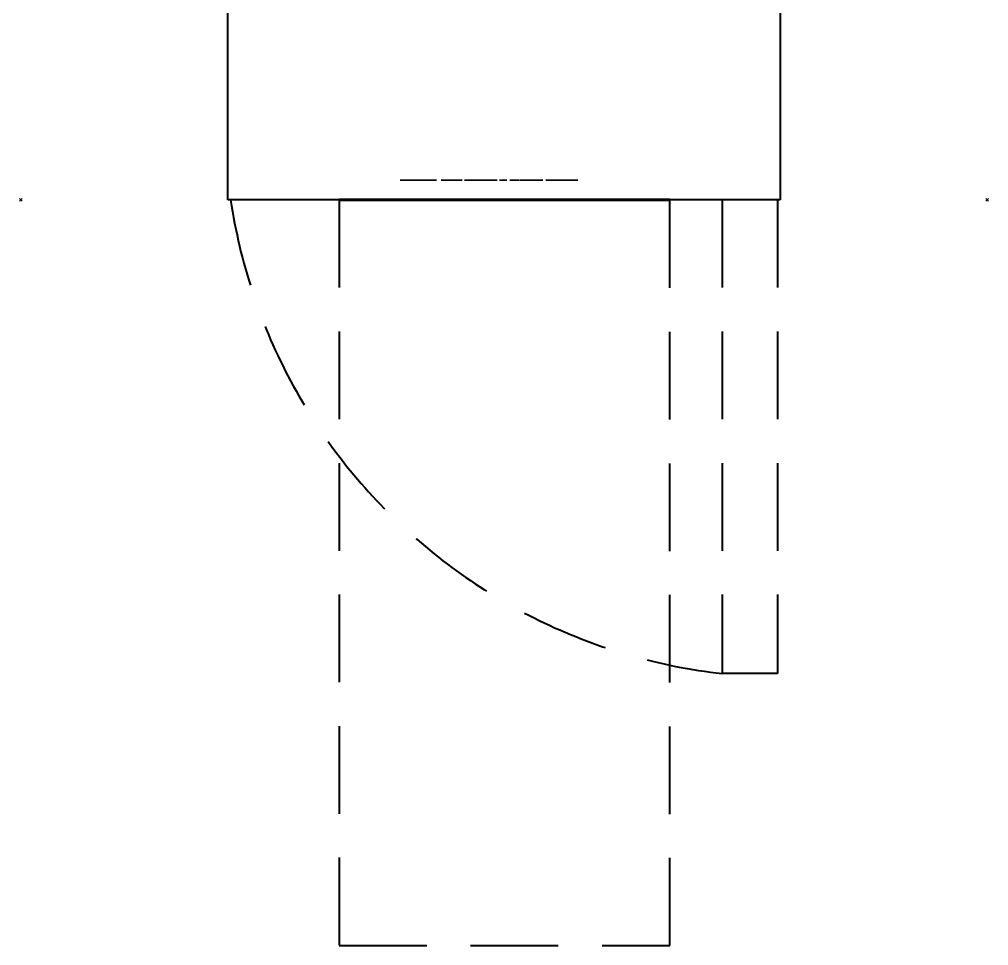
# Model space of a CAD drawing. Header units: millimetres. Extents: x -151 to 551, y -1270 to 151.
# Drawn here: x -151 to 551, y -1270 to -599 of the extents above; entities that cross this region are included whole.
import ezdxf

# ---------------------------------------------------------------- set-up
doc = ezdxf.new("R2010")
doc.units = ezdxf.units.MM
doc.header["$PDMODE"] = 3
doc.linetypes.add('NASCOSTA', pattern=[9.525, 6.35, -3.175])
doc.linetypes.add('Nascosto', pattern=[7.14375, 4.7625, -2.38125])
doc.layers.add('IQ_200_2D', color=1, linetype='Continuous', lineweight=40)
doc.layers.add('IQ_204_2D', color=7, linetype='Nascosto', lineweight=40)
doc.layers.add('IQ_BLACK_3D', color=250, linetype='Continuous')
doc.layers.add('IQ_INS_3D', color=3, linetype='Continuous')

msp = doc.modelspace()

# ---------------------------------------------------------------- linework, layer by layer
at = {"layer": 'IQ_200_2D'}
for p, q in [((0, -730), (0, 0)), ((400, 0), (400, -730)), ((400, -730), (0, -730))]:
    msp.add_line(p, q, dxfattribs=at)
at = {"layer": 'IQ_204_2D', "linetype": 'Continuous', "lineweight": 60}
for p, q in [((320, -730), (80.5, -730)), ((80.5, -730), (320, -730))]:
    msp.add_line(p, q, dxfattribs=at)
at = {"layer": 'IQ_204_2D', "linetype": 'NASCOSTA', "ltscale": 10}
for p, q in [((80.5, -730), (80.5, -1270)), ((320, -1270), (320, -730)), ((358, -730), (358, -1073)), ((398, -730), (398, -1073)), ((398, -1073), (358, -1073)), ((80.5, -1270), (320, -1270))]:
    msp.add_line(p, q, dxfattribs=at)
msp.add_arc((403.44, -669.59), 405.96, 188.55784, 263.57308, dxfattribs=at)
at = {"layer": 'IQ_INS_3D'}
for p in [(-150, -730), (550, -730)]:
    msp.add_point(p, dxfattribs=at)

# ---------------------------------------------------------------- meshes
at = {"layer": 'IQ_BLACK_3D'}
mesh = msp.add_polyface(dxfattribs=at)
corners = [(151.07, -715.77, 690.34), (124.86, -715.77, 690.34), (124.86, -715.77, 664.17), (151.07, -715.77, 664.17), (141.47, -715.77, 665.51), (141.47, -715.77, 689.06), (144.32, -715.77, 687.77), (146.75, -715.77, 685.8), (148.61, -715.77, 683.29), (149.78, -715.77, 680.38), (150.17, -715.77, 677.28), (149.78, -715.77, 674.18), (148.61, -715.77, 671.28), (146.75, -715.77, 668.76), (144.32, -715.77, 666.8), (140.27, -715.77, 687.35), (139.56, -715.77, 684.91), (138.32, -715.77, 682.68), (136.62, -715.77, 680.79), (134.53, -715.77, 679.33), (132.17, -715.77, 678.37), (129.65, -715.77, 677.96), (125.76, -715.77, 677.96), (126.29, -715.77, 680.87), (127.52, -715.77, 683.55), (129.36, -715.77, 685.86), (131.71, -715.77, 687.66), (134.42, -715.77, 688.83), (137.33, -715.77, 689.3), (140.27, -715.77, 689.06), (129.65, -715.77, 676.6), (132.17, -715.77, 676.19), (134.53, -715.77, 675.24), (136.62, -715.77, 673.77), (138.32, -715.77, 671.88), (139.56, -715.77, 669.66), (140.27, -715.77, 667.21), (140.27, -715.77, 665.2), (137.31, -715.77, 665.04), (134.39, -715.77, 665.59), (131.69, -715.77, 666.81), (129.36, -715.77, 668.65), (127.53, -715.77, 670.98), (126.3, -715.77, 673.68), (125.76, -715.77, 676.6)]
mesh.append_faces([[corners[k] for k in face] for face in [(14, 3, 13), (41, 2, 40), (39, 2, 38), (9, 0, 8), (7, 0, 6), (6, 0, 5), (15, 5, 29), (21, 30, 20), (24, 1, 23)]], dxfattribs={"vtx0": -1, "vtx1": -1})
mesh.append_faces([[corners[k] for k in face] for face in [(4, 37, 3)]], dxfattribs={"vtx0": -1, "vtx1": -1, "vtx2": -1})
mesh.append_faces([[corners[k] for k in face] for face in [(3, 14, 4), (3, 37, 38, 2), (4, 36, 37), (17, 33, 34, 16), (3, 10, 11), (2, 41, 42), (2, 42, 43), (19, 32, 33, 18), (19, 31, 32), (20, 30, 31, 19), (0, 7, 8), (16, 4, 5, 15), (10, 3, 0), (1, 25, 26), (28, 0, 1)]], dxfattribs={"vtx0": -1, "vtx2": -1})
mesh.append_faces([[corners[k] for k in face] for face in [(12, 13, 3), (11, 12, 3), (39, 40, 2), (43, 44, 2), (9, 10, 0), (17, 18, 33), (22, 23, 1), (27, 28, 1), (26, 27, 1), (24, 25, 1), (34, 35, 16)]], dxfattribs={"vtx1": -1, "vtx2": -1})
mesh.append_faces([[corners[k] for k in face] for face in [(35, 36, 4, 16), (1, 2, 44, 22), (28, 29, 5, 0)]], dxfattribs={"vtx1": -1, "vtx2": -1, "vtx3": -1})
mesh.append_faces([[corners[k] for k in face] for face in [(44, 30, 21, 22)]], dxfattribs={"vtx1": -1, "vtx3": -1})
mesh = msp.add_polyface(dxfattribs=at)
corners = [(164.98, -715.77, 674.67), (164.98, -715.77, 677.21), (160.01, -715.77, 677.21), (159.8, -715.77, 677.22), (159.99, -715.77, 674.67), (158.93, -715.77, 674.75), (159.58, -715.77, 677.24), (159.36, -715.77, 677.29), (159.13, -715.77, 677.36), (157.86, -715.77, 675), (156.99, -715.77, 675.42), (158.68, -715.77, 677.58), (158.47, -715.77, 677.74), (156.28, -715.77, 676), (158.28, -715.77, 677.94), (155.75, -715.77, 676.72), (158.11, -715.77, 678.17), (155.37, -715.77, 677.58), (157.98, -715.77, 678.45), (157.87, -715.77, 678.77), (158.9, -715.77, 677.46), (157.78, -715.77, 681.55), (164.37, -715.77, 681.55), (164.37, -715.77, 684.1), (157.78, -715.77, 684.1), (157.78, -715.77, 687.8), (164.79, -715.77, 687.8), (164.79, -715.77, 690.34), (155.08, -715.77, 690.34), (157.8, -715.77, 679.14), (155.15, -715.77, 678.57), (157.78, -715.77, 679.55), (155.08, -715.77, 679.67), (157.1, -715.77, 665.37), (157.49, -715.77, 664.36), (157.87, -715.77, 664.64), (157.22, -715.77, 665.53), (156.94, -715.77, 665.25), (157.06, -715.77, 664.18), (158.15, -715.77, 665.01), (157.29, -715.77, 665.71), (158.33, -715.77, 665.45), (157.32, -715.77, 665.91), (155.62, -715.77, 664.12), (156.6, -715.77, 664.12), (156.55, -715.77, 665.14), (155.62, -715.77, 665.14), (154.51, -715.77, 662.28), (155.62, -715.77, 662.28), (156.75, -715.77, 665.17), (154.51, -715.77, 667.7), (155.62, -715.77, 666.68), (158.33, -715.77, 666.37), (157.29, -715.77, 666.11), (158.39, -715.77, 665.91), (157.22, -715.77, 666.29), (158.15, -715.77, 666.81), (157.87, -715.77, 667.18), (157.1, -715.77, 666.45), (157.49, -715.77, 667.46), (156.94, -715.77, 666.57), (157.06, -715.77, 667.64), (156.75, -715.77, 666.65), (156.6, -715.77, 667.7), (156.55, -715.77, 666.68), (164.09, -715.77, 665.17), (164.09, -715.77, 664.15), (164.89, -715.77, 664.15), (165, -715.77, 665.17), (162.98, -715.77, 662.28), (164.09, -715.77, 662.28), (165.19, -715.77, 665.19), (165.97, -715.77, 664.42), (165.37, -715.77, 665.26), (165.53, -715.77, 665.37), (162.98, -715.77, 667.7), (164.09, -715.77, 666.68), (165.08, -715.77, 666.68), (165.56, -715.77, 667.64), (165.1, -715.77, 667.7), (165.27, -715.77, 666.63), (165.98, -715.77, 667.47)]
mesh.append_faces([[corners[k] for k in face] for face in [(11, 9, 20), (18, 15, 16), (21, 32, 31), (54, 42, 41), (60, 61, 62), (71, 72, 73)]], dxfattribs={"vtx0": -1, "vtx1": -1})
mesh.append_faces([[corners[k] for k in face] for face in [(32, 21, 24, 28)]], dxfattribs={"vtx0": -1, "vtx1": -1, "vtx2": -1})
mesh.append_faces([[corners[k] for k in face] for face in [(5, 6, 7), (5, 7, 8, 9), (28, 24, 25), (33, 34, 35, 36), (37, 38, 34, 33), (36, 35, 39, 40), (41, 42, 40, 39), (38, 37, 49), (52, 53, 42, 54), (53, 52, 56), (63, 64, 62, 61), (65, 66, 67, 68), (77, 78, 79, 76), (76, 79, 75), (78, 77, 80, 81)]], dxfattribs={"vtx0": -1, "vtx2": -1})
mesh.append_faces([[corners[k] for k in face] for face in [(8, 20, 9), (74, 73, 72)]], dxfattribs={"vtx1": -1, "vtx2": -1})
mesh.append_faces([[corners[k] for k in face] for face in [(71, 68, 67, 72)]], dxfattribs={"vtx1": -1, "vtx2": -1, "vtx3": -1})
mesh.append_faces([[corners[k] for k in face] for face in [(2, 3, 4, 0), (5, 4, 3, 6), (10, 9, 11, 12), (13, 10, 12, 14), (15, 13, 14, 16), (17, 15, 18, 19), (19, 29, 30, 17), (29, 31, 32, 30), (43, 44, 45, 46), (44, 38, 49, 45), (50, 47, 46, 51), (55, 53, 56, 57), (58, 55, 57, 59), (60, 58, 59, 61), (51, 64, 63, 50), (75, 69, 65, 76)]], dxfattribs={"vtx1": -1, "vtx3": -1})
mesh.append_faces([[corners[k] for k in face] for face in [(0, 1, 2)]], dxfattribs={"vtx2": -1})
mesh.append_faces([[corners[k] for k in face] for face in [(47, 48, 43, 46), (69, 70, 66, 65)]], dxfattribs={"vtx2": -1, "vtx3": -1})
mesh.append_faces([[corners[k] for k in face] for face in [(21, 22, 23, 24), (25, 26, 27, 28)]], dxfattribs={"vtx3": -1})
mesh = msp.add_polyface(dxfattribs=at)
corners = [(166.9, -715.77, 674.67), (169.59, -715.77, 674.67), (166.9, -715.77, 682.94), (169.59, -715.77, 690.35), (166.9, -715.77, 690.35), (175.94, -715.77, 674.53), (176.67, -715.77, 676.76), (175.95, -715.77, 676.97), (174.64, -715.77, 674.93), (175.32, -715.77, 677.3), (173.53, -715.77, 675.58), (172.62, -715.77, 676.45), (174.81, -715.77, 677.74), (174.43, -715.77, 678.29), (174.17, -715.77, 678.94), (171.94, -715.77, 677.54), (171.52, -715.77, 678.81), (174.06, -715.77, 679.68), (171.37, -715.77, 680.26), (174.13, -715.77, 681.57), (174.51, -715.77, 682.67), (174.9, -715.77, 683.13), (172.64, -715.77, 684.26), (171.95, -715.77, 683.15), (171.52, -715.77, 681.84), (174.25, -715.77, 682.15), (175.4, -715.77, 683.51), (173.55, -715.77, 685.15), (174.66, -715.77, 685.81), (175.98, -715.77, 683.81), (175.93, -715.77, 686.22), (165.97, -715.77, 664.42), (164.89, -715.77, 664.15), (166.01, -715.77, 662.28), (167.27, -715.77, 662.28), (165.53, -715.77, 665.37), (166.29, -715.77, 664.63), (165.65, -715.77, 665.52), (165.73, -715.77, 665.7), (166.74, -715.77, 665.22), (166.86, -715.77, 665.58), (166.55, -715.77, 664.9), (165.75, -715.77, 666.08), (165.76, -715.77, 665.89), (166.89, -715.77, 665.95), (166.82, -715.77, 666.41), (166.64, -715.77, 666.83), (165.68, -715.77, 666.26), (166.35, -715.77, 667.19), (165.58, -715.77, 666.42), (165.44, -715.77, 666.55), (165.98, -715.77, 667.47), (165.27, -715.77, 666.63), (174.66, -715.77, 663.27), (174.92, -715.77, 662.27), (175.6, -715.77, 662.55), (175.09, -715.77, 663.45), (174.19, -715.77, 663.21), (174.19, -715.77, 662.18), (173.73, -715.77, 663.27), (176.18, -715.77, 663), (175.46, -715.77, 663.73), (175.74, -715.77, 664.1), (176.63, -715.77, 663.58), (173.3, -715.77, 663.45), (173.46, -715.77, 662.27), (172.79, -715.77, 662.55), (172.93, -715.77, 663.73), (172.2, -715.77, 663), (172.65, -715.77, 664.1), (171.76, -715.77, 663.58), (172.47, -715.77, 664.53), (171.47, -715.77, 664.26), (171.38, -715.77, 664.99), (172.41, -715.77, 664.99), (171.47, -715.77, 665.72), (172.47, -715.77, 665.45), (175.46, -715.77, 666.26), (175.74, -715.77, 665.89), (176.18, -715.77, 666.98), (175.6, -715.77, 667.43), (175.09, -715.77, 666.54), (174.92, -715.77, 667.71), (174.66, -715.77, 666.72), (174.19, -715.77, 667.81), (174.19, -715.77, 666.78), (172.65, -715.77, 665.89), (172.93, -715.77, 666.26), (172.2, -715.77, 666.98), (171.76, -715.77, 666.4), (173.3, -715.77, 666.54), (172.79, -715.77, 667.43), (173.46, -715.77, 667.71), (173.73, -715.77, 666.72)]
mesh.append_faces([[corners[k] for k in face] for face in [(31, 32, 33, 34)]], dxfattribs={"vtx0": -1})
mesh.append_faces([[corners[k] for k in face] for face in [(12, 10, 9), (25, 23, 19), (65, 64, 66), (77, 80, 81)]], dxfattribs={"vtx0": -1, "vtx1": -1})
mesh.append_faces([[corners[k] for k in face] for face in [(5, 6, 7, 8), (9, 10, 8, 7), (23, 25, 20), (29, 30, 28), (35, 31, 36, 37), (50, 48, 51, 52), (48, 50, 49), (53, 54, 55, 56), (57, 58, 54, 53), (58, 57, 59), (67, 68, 66, 64), (69, 70, 68, 67), (71, 72, 70, 69), (82, 83, 81, 80), (83, 82, 84, 85), (92, 93, 85, 84)]], dxfattribs={"vtx0": -1, "vtx2": -1})
mesh.append_faces([[corners[k] for k in face] for face in [(37, 36, 41, 39)]], dxfattribs={"vtx0": -1, "vtx3": -1})
mesh.append_faces([[corners[k] for k in face] for face in [(0, 1, 2)]], dxfattribs={"vtx1": -1})
mesh.append_faces([[corners[k] for k in face] for face in [(24, 18, 19, 23)]], dxfattribs={"vtx1": -1, "vtx2": -1})
mesh.append_faces([[corners[k] for k in face] for face in [(18, 16, 17, 19)]], dxfattribs={"vtx1": -1, "vtx2": -1, "vtx3": -1})
mesh.append_faces([[corners[k] for k in face] for face in [(11, 10, 12, 13), (13, 14, 15, 11), (16, 15, 14, 17), (20, 21, 22, 23), (21, 26, 27, 22), (28, 27, 26, 29), (38, 37, 39, 40), (42, 43, 44, 45), (43, 38, 40, 44), (45, 46, 47, 42), (46, 48, 49, 47), (55, 60, 61, 56), (62, 61, 60, 63), (59, 64, 65, 58), (73, 72, 71, 74), (75, 73, 74, 76), (77, 78, 79, 80), (86, 87, 88, 89), (89, 75, 76, 86), (87, 90, 91, 88), (92, 91, 90, 93)]], dxfattribs={"vtx1": -1, "vtx3": -1})
mesh.append_faces([[corners[k] for k in face] for face in [(3, 4, 2, 1)]], dxfattribs={"vtx2": -1})
mesh = msp.add_polyface(dxfattribs=at)
corners = [(179.41, -715.77, 674.66), (180.37, -715.77, 675.03), (178.92, -715.77, 676.91), (178.26, -715.77, 676.75), (181.29, -715.77, 675.61), (179.51, -715.77, 677.17), (178.42, -715.77, 674.45), (177.49, -715.77, 676.69), (177.4, -715.77, 674.39), (180.05, -715.77, 677.54), (182.19, -715.77, 676.42), (180.56, -715.77, 678), (180.2, -715.77, 681.57), (174.06, -715.77, 679.68), (182.91, -715.77, 679.68), (182.96, -715.77, 680.62), (182.86, -715.77, 681.79), (180.14, -715.77, 682.07), (176.67, -715.77, 676.76), (175.94, -715.77, 674.53), (174.13, -715.77, 681.57), (182.56, -715.77, 682.87), (179.98, -715.77, 682.53), (182.07, -715.77, 683.84), (179.71, -715.77, 682.96), (178.94, -715.77, 683.63), (179.36, -715.77, 683.32), (180.6, -715.77, 685.39), (179.64, -715.77, 685.91), (181.42, -715.77, 684.69), (178.55, -715.77, 686.25), (177.91, -715.77, 684.01), (178.45, -715.77, 683.86), (177.33, -715.77, 686.36), (177.33, -715.77, 684.06), (175.93, -715.77, 686.22), (175.98, -715.77, 683.81), (176.63, -715.77, 683.99), (190.54, -715.77, 674.34), (189.72, -715.77, 676.9), (189.12, -715.77, 674.5), (188.98, -715.77, 677.15), (187.81, -715.77, 674.93), (188.33, -715.77, 677.56), (186.67, -715.77, 675.62), (187.79, -715.77, 678.11), (185.71, -715.77, 676.54), (187.39, -715.77, 678.77), (187.13, -715.77, 679.53), (184.98, -715.77, 677.66), (184.52, -715.77, 678.95), (184.35, -715.77, 680.38), (187.04, -715.77, 680.38), (189.72, -715.77, 683.86), (190.54, -715.77, 683.95), (190.54, -715.77, 686.41), (189.12, -715.77, 686.26), (187.39, -715.77, 681.98), (185.71, -715.77, 684.21), (184.98, -715.77, 683.09), (187.13, -715.77, 681.22), (184.52, -715.77, 681.81), (187.79, -715.77, 682.64), (186.67, -715.77, 685.13), (187.81, -715.77, 685.82), (188.33, -715.77, 683.19), (188.98, -715.77, 683.6), (175.92, -715.77, 664.53), (176.63, -715.77, 663.58), (176.91, -715.77, 664.26), (175.98, -715.77, 664.99), (175.74, -715.77, 664.1), (177.01, -715.77, 664.99), (175.92, -715.77, 665.45), (176.91, -715.77, 665.72), (176.63, -715.77, 666.4), (175.74, -715.77, 665.89), (176.18, -715.77, 666.98), (182.78, -715.77, 665.53), (182.78, -715.77, 664.51), (184.82, -715.77, 664.51), (184.82, -715.77, 665.53), (181.67, -715.77, 662.28), (182.78, -715.77, 662.28), (181.67, -715.77, 667.7), (182.78, -715.77, 666.68), (185.02, -715.77, 666.68), (185.02, -715.77, 667.7), (190.73, -715.77, 663.77), (189.62, -715.77, 664.04), (189.66, -715.77, 663.65), (189.78, -715.77, 663.28)]
mesh.append_faces([[corners[k] for k in face] for face in [(9, 4, 10, 11), (78, 79, 80, 81)]], dxfattribs={"vtx0": -1})
mesh.append_faces([[corners[k] for k in face] for face in [(6, 7, 8), (5, 4, 9), (25, 28, 32), (29, 24, 23), (34, 33, 37), (38, 39, 40), (47, 46, 45), (77, 76, 75)]], dxfattribs={"vtx0": -1, "vtx1": -1})
mesh.append_faces([[corners[k] for k in face] for face in [(84, 79, 78, 85)]], dxfattribs={"vtx0": -1, "vtx1": -1, "vtx3": -1})
mesh.append_faces([[corners[k] for k in face] for face in [(12, 15, 16, 17), (18, 19, 8, 7), (13, 12, 20), (17, 16, 21, 22), (23, 24, 22, 21), (30, 31, 32, 28), (31, 30, 33, 34), (35, 36, 37, 33), (41, 42, 40, 39), (42, 41, 43, 44), (45, 46, 44, 43), (51, 48, 52), (57, 58, 59, 60), (58, 57, 62, 63), (51, 52, 60), (64, 65, 66, 56), (56, 66, 53), (65, 64, 63, 62), (67, 68, 69, 70), (68, 67, 71), (72, 73, 70, 69), (73, 72, 74), (75, 76, 73, 74)]], dxfattribs={"vtx0": -1, "vtx2": -1})
mesh.append_faces([[corners[k] for k in face] for face in [(12, 13, 14, 15), (88, 89, 90, 91)]], dxfattribs={"vtx0": -1, "vtx3": -1})
mesh.append_faces([[corners[k] for k in face] for face in [(50, 49, 48, 51), (61, 51, 60, 59)]], dxfattribs={"vtx1": -1, "vtx2": -1})
mesh.append_faces([[corners[k] for k in face] for face in [(0, 1, 2, 3), (1, 4, 5, 2), (6, 0, 3, 7), (25, 26, 27, 28), (26, 24, 29, 27), (47, 48, 49, 46), (53, 54, 55, 56)]], dxfattribs={"vtx1": -1, "vtx3": -1})
mesh.append_faces([[corners[k] for k in face] for face in [(82, 83, 79, 84)]], dxfattribs={"vtx2": -1})
mesh.append_faces([[corners[k] for k in face] for face in [(85, 86, 87, 84)]], dxfattribs={"vtx3": -1})
mesh = msp.add_polyface(dxfattribs=at)
corners = [(192.97, -715.77, 674.8), (194.08, -715.77, 675.41), (192.16, -715.77, 677.13), (191.4, -715.77, 676.89), (191.79, -715.77, 674.45), (190.54, -715.77, 676.81), (190.54, -715.77, 674.34), (189.72, -715.77, 676.9), (195.11, -715.77, 676.31), (192.83, -715.77, 677.52), (193.44, -715.77, 678.05), (192.83, -715.77, 683.23), (193.44, -715.77, 682.7), (195.11, -715.77, 684.44), (194.08, -715.77, 685.34), (191.4, -715.77, 683.86), (192.16, -715.77, 683.62), (192.97, -715.77, 685.95), (191.79, -715.77, 686.3), (190.54, -715.77, 686.41), (190.54, -715.77, 683.95), (197.6, -715.77, 676.56), (198.16, -715.77, 675.87), (200.11, -715.77, 677.87), (199.92, -715.77, 678.11), (199.76, -715.77, 678.4), (197.18, -715.77, 677.39), (199.63, -715.77, 678.73), (196.92, -715.77, 678.34), (199.53, -715.77, 679.11), (199.48, -715.77, 679.55), (196.79, -715.77, 679.4), (199.48, -715.77, 683.55), (199.49, -715.77, 686.01), (199.49, -715.77, 690.35), (196.79, -715.77, 690.35), (191.4, -715.77, 663.31), (191.35, -715.77, 662.28), (193.1, -715.77, 662.28), (193.1, -715.77, 663.31), (191.23, -715.77, 663.33), (190.96, -715.77, 662.33), (191.06, -715.77, 663.39), (190.26, -715.77, 662.67), (190.59, -715.77, 662.46), (190.81, -715.77, 663.62), (189.78, -715.77, 663.28), (189.99, -715.77, 662.95), (190.92, -715.77, 663.49), (192.9, -715.77, 664.59), (192.9, -715.77, 665.61), (190.73, -715.77, 665.61), (190.73, -715.77, 664.59), (190.73, -715.77, 666.68), (193.05, -715.77, 666.68), (193.05, -715.77, 667.7), (189.62, -715.77, 667.7), (189.62, -715.77, 664.04), (190.73, -715.77, 663.77), (199.06, -715.77, 662.22), (199.47, -715.77, 663.21), (199.22, -715.77, 663.24), (198.62, -715.77, 662.33), (198.73, -715.77, 663.44), (197.87, -715.77, 662.79), (198.21, -715.77, 662.53), (198.52, -715.77, 663.6), (197.59, -715.77, 663.13), (198.98, -715.77, 663.34), (198.35, -715.77, 663.81), (198.23, -715.77, 664.04), (197.38, -715.77, 663.51), (198.58, -715.77, 664.93), (199.02, -715.77, 664.73), (199.2, -715.77, 665.81), (199.09, -715.77, 665.85), (199, -715.77, 665.92), (198.92, -715.77, 666.02), (198.21, -715.77, 665.22), (197.9, -715.77, 665.59), (198.87, -715.77, 666.12), (197.78, -715.77, 666.06), (198.84, -715.77, 666.24), (198.85, -715.77, 666.36), (197.77, -715.77, 666.56), (198.88, -715.77, 666.47), (198.94, -715.77, 666.58), (198.02, -715.77, 667.16), (197.89, -715.77, 666.98), (198.56, -715.77, 667.57), (199.03, -715.77, 666.66), (199.13, -715.77, 666.73), (198.99, -715.77, 667.73), (198.17, -715.77, 667.32), (197.81, -715.77, 666.78)]
mesh.append_faces([[corners[k] for k in face] for face in [(36, 37, 38, 39)]], dxfattribs={"vtx0": -1})
mesh.append_faces([[corners[k] for k in face] for face in [(29, 28, 27), (58, 46, 45), (63, 62, 68), (76, 72, 75)]], dxfattribs={"vtx0": -1, "vtx1": -1})
mesh.append_faces([[corners[k] for k in face] for face in [(25, 26, 21, 24), (27, 28, 26, 25), (37, 36, 40, 41), (41, 40, 42), (45, 46, 47, 48), (48, 47, 43, 42), (59, 60, 61, 62), (66, 67, 64, 63), (79, 77, 80, 81), (81, 82, 83, 84), (81, 80, 82), (89, 90, 91, 92), (93, 86, 90, 89), (86, 93, 87)]], dxfattribs={"vtx0": -1, "vtx2": -1})
mesh.append_faces([[corners[k] for k in face] for face in [(31, 30, 32, 33), (57, 58, 52, 51)]], dxfattribs={"vtx0": -1, "vtx2": -1, "vtx3": -1})
mesh.append_faces([[corners[k] for k in face] for face in [(42, 43, 44, 41), (63, 64, 65, 62)]], dxfattribs={"vtx0": -1, "vtx3": -1})
mesh.append_faces([[corners[k] for k in face] for face in [(10, 9, 8)]], dxfattribs={"vtx1": -1})
mesh.append_faces([[corners[k] for k in face] for face in [(61, 68, 62), (66, 69, 67), (79, 78, 77), (88, 94, 85)]], dxfattribs={"vtx1": -1, "vtx2": -1})
mesh.append_faces([[corners[k] for k in face] for face in [(0, 1, 2, 3), (4, 0, 3, 5), (6, 4, 5, 7), (1, 8, 9, 2), (15, 16, 17, 18), (16, 11, 14, 17), (18, 19, 20, 15), (21, 22, 23, 24), (29, 30, 31, 28), (56, 57, 51, 53), (72, 73, 74, 75), (76, 77, 78, 72), (85, 86, 87, 88), (94, 84, 83, 85)]], dxfattribs={"vtx1": -1, "vtx3": -1})
mesh.append_faces([[corners[k] for k in face] for face in [(49, 50, 51, 52)]], dxfattribs={"vtx2": -1})
mesh.append_faces([[corners[k] for k in face] for face in [(11, 12, 13, 14), (33, 34, 35, 31), (53, 54, 55, 56), (69, 70, 71, 67)]], dxfattribs={"vtx3": -1})
mesh = msp.add_polyface(dxfattribs=at)
corners = [(201.54, -715.77, 677.21), (200.84, -715.77, 674.72), (201.98, -715.77, 674.67), (201.77, -715.77, 677.2), (201.99, -715.77, 677.2), (201.29, -715.77, 677.25), (201.04, -715.77, 677.31), (199.78, -715.77, 674.94), (198.16, -715.77, 675.87), (198.89, -715.77, 675.33), (200.33, -715.77, 677.68), (200.11, -715.77, 677.87), (200.56, -715.77, 677.52), (200.8, -715.77, 677.4), (201.94, -715.77, 683.55), (201.94, -715.77, 686.01), (199.49, -715.77, 686.01), (199.48, -715.77, 683.55), (204.21, -715.77, 674.67), (206.89, -715.77, 674.67), (206.89, -715.77, 680.63), (204.21, -715.77, 686), (206.96, -715.77, 681.39), (207.17, -715.77, 682.05), (207.5, -715.77, 682.61), (206.89, -715.77, 684.32), (206.89, -715.77, 686), (200.61, -715.77, 662.47), (201.1, -715.77, 662.76), (200.19, -715.77, 663.45), (199.97, -715.77, 663.32), (201.29, -715.77, 663.09), (200.27, -715.77, 663.53), (201.41, -715.77, 663.45), (200.32, -715.77, 663.62), (200.08, -715.77, 662.28), (199.73, -715.77, 663.23), (200.36, -715.77, 663.73), (201.44, -715.77, 663.83), (201.39, -715.77, 664.21), (200.36, -715.77, 663.84), (201.26, -715.77, 664.57), (200.34, -715.77, 663.94), (200.3, -715.77, 664.04), (201.03, -715.77, 664.87), (200.23, -715.77, 664.13), (200.74, -715.77, 665.12), (200.15, -715.77, 664.2), (199.6, -715.77, 664.5), (200.42, -715.77, 665.31), (199.82, -715.77, 665.58), (199.47, -715.77, 663.21), (199.06, -715.77, 662.22), (199.51, -715.77, 662.19), (199.02, -715.77, 664.73), (199.2, -715.77, 665.81), (200.18, -715.77, 666.49), (200.39, -715.77, 666.28), (200.94, -715.77, 667.17), (200.63, -715.77, 667.44), (199.93, -715.77, 666.64), (200.26, -715.77, 667.64), (199.65, -715.77, 666.74), (199.86, -715.77, 667.76), (199.44, -715.77, 667.79), (199.36, -715.77, 666.77), (198.99, -715.77, 667.73), (199.24, -715.77, 666.76), (199.13, -715.77, 666.73), (201.19, -715.77, 666.83), (206.92, -715.77, 663.44), (206.06, -715.77, 662.79), (206.4, -715.77, 662.53), (206.81, -715.77, 662.33), (206.71, -715.77, 663.6), (205.78, -715.77, 663.13), (206.54, -715.77, 663.81), (206.42, -715.77, 664.04), (205.57, -715.77, 663.51), (206.09, -715.77, 665.59), (207.11, -715.77, 666.02), (207.05, -715.77, 666.12), (205.97, -715.77, 666.06), (206.39, -715.77, 665.22), (207.03, -715.77, 666.24), (207.04, -715.77, 666.36), (205.95, -715.77, 666.56), (207.07, -715.77, 666.47), (207.13, -715.77, 666.58), (206.2, -715.77, 667.16), (206.08, -715.77, 666.98), (206, -715.77, 666.78), (206.36, -715.77, 667.32)]
mesh.append_faces([[corners[k] for k in face] for face in [(3, 2, 4), (58, 57, 69)]], dxfattribs={"vtx0": -1})
mesh.append_faces([[corners[k] for k in face] for face in [(12, 7, 13), (42, 41, 43), (35, 36, 53), (49, 47, 46), (89, 88, 92)]], dxfattribs={"vtx0": -1, "vtx1": -1})
mesh.append_faces([[corners[k] for k in face] for face in [(0, 1, 2, 3), (1, 5, 6, 7), (7, 6, 13), (21, 20, 22), (21, 22, 23), (43, 41, 44, 45), (46, 47, 45, 44), (51, 52, 53, 36), (64, 65, 62, 63), (66, 67, 65, 64), (74, 75, 71, 70), (79, 80, 81, 82), (82, 84, 85, 86)]], dxfattribs={"vtx0": -1, "vtx2": -1})
mesh.append_faces([[corners[k] for k in face] for face in [(70, 71, 72, 73)]], dxfattribs={"vtx0": -1, "vtx3": -1})
mesh.append_faces([[corners[k] for k in face] for face in [(26, 21, 25)]], dxfattribs={"vtx1": -1})
mesh.append_faces([[corners[k] for k in face] for face in [(0, 5, 1), (68, 67, 66), (74, 76, 75), (79, 83, 80), (90, 91, 87)]], dxfattribs={"vtx1": -1, "vtx2": -1})
mesh.append_faces([[corners[k] for k in face] for face in [(23, 24, 25, 21)]], dxfattribs={"vtx1": -1, "vtx2": -1, "vtx3": -1})
mesh.append_faces([[corners[k] for k in face] for face in [(8, 9, 10, 11), (9, 7, 12, 10), (27, 28, 29, 30), (28, 31, 32, 29), (31, 33, 34, 32), (35, 27, 30, 36), (37, 34, 33, 38), (38, 39, 40, 37), (39, 41, 42, 40), (48, 47, 49, 50), (54, 48, 50, 55), (56, 57, 58, 59), (60, 56, 59, 61), (62, 60, 61, 63), (87, 88, 89, 90), (91, 86, 85, 87)]], dxfattribs={"vtx1": -1, "vtx3": -1})
mesh.append_faces([[corners[k] for k in face] for face in [(14, 15, 16, 17), (18, 19, 20, 21)]], dxfattribs={"vtx2": -1})
mesh.append_faces([[corners[k] for k in face] for face in [(76, 77, 78, 75)]], dxfattribs={"vtx3": -1})
mesh = msp.add_polyface(dxfattribs=at)
corners = [(207.5, -715.77, 682.61), (207.96, -715.77, 683.06), (206.89, -715.77, 684.32), (207.84, -715.77, 685.5), (208.52, -715.77, 683.39), (209.19, -715.77, 683.6), (208.53, -715.77, 685.89), (207.29, -715.77, 684.97), (209.34, -715.77, 686.14), (209.94, -715.77, 683.67), (210.26, -715.77, 686.23), (211.07, -715.77, 686.16), (211.07, -715.77, 683.55), (213.79, -715.77, 675.63), (214.94, -715.77, 674.93), (215.45, -715.77, 677.55), (214.91, -715.77, 678.1), (212.83, -715.77, 676.55), (214.51, -715.77, 678.76), (214.25, -715.77, 679.51), (212.11, -715.77, 677.66), (211.65, -715.77, 678.93), (214.16, -715.77, 680.34), (211.65, -715.77, 681.74), (211.48, -715.77, 680.34), (214.91, -715.77, 682.58), (215.45, -715.77, 683.12), (213.79, -715.77, 685.05), (212.83, -715.77, 684.13), (214.51, -715.77, 681.92), (212.11, -715.77, 683.01), (214.25, -715.77, 681.16), (208.8, -715.77, 662.47), (209.29, -715.77, 662.76), (208.38, -715.77, 663.45), (208.16, -715.77, 663.32), (209.48, -715.77, 663.09), (208.46, -715.77, 663.53), (209.59, -715.77, 663.45), (208.51, -715.77, 663.62), (208.26, -715.77, 662.28), (207.92, -715.77, 663.23), (208.54, -715.77, 663.73), (209.63, -715.77, 663.83), (209.58, -715.77, 664.21), (208.55, -715.77, 663.84), (209.45, -715.77, 664.57), (208.53, -715.77, 663.94), (208.49, -715.77, 664.04), (209.22, -715.77, 664.87), (208.42, -715.77, 664.13), (208.93, -715.77, 665.12), (208.34, -715.77, 664.2), (207.78, -715.77, 664.5), (208.61, -715.77, 665.31), (208.01, -715.77, 665.58), (207.66, -715.77, 663.21), (207.25, -715.77, 662.22), (207.7, -715.77, 662.19), (207.41, -715.77, 663.24), (206.81, -715.77, 662.33), (207.17, -715.77, 663.34), (207.2, -715.77, 664.73), (207.39, -715.77, 665.81), (206.92, -715.77, 663.44), (208.37, -715.77, 666.49), (208.58, -715.77, 666.28), (209.13, -715.77, 667.17), (208.81, -715.77, 667.44), (206.77, -715.77, 664.93), (207.28, -715.77, 665.85), (208.12, -715.77, 666.64), (208.45, -715.77, 667.64), (207.84, -715.77, 666.74), (208.05, -715.77, 667.76), (207.63, -715.77, 667.79), (207.55, -715.77, 666.77), (207.18, -715.77, 667.73), (207.43, -715.77, 666.76), (207.32, -715.77, 666.73), (209.38, -715.77, 666.83), (207.18, -715.77, 665.92), (207.11, -715.77, 666.02), (206.39, -715.77, 665.22), (205.97, -715.77, 666.06), (207.05, -715.77, 666.12), (207.03, -715.77, 666.24), (206.75, -715.77, 667.57), (207.21, -715.77, 666.66), (206.36, -715.77, 667.32), (207.13, -715.77, 666.58)]
mesh.append_faces([[corners[k] for k in face] for face in [(67, 66, 80)]], dxfattribs={"vtx0": -1})
mesh.append_faces([[corners[k] for k in face] for face in [(29, 30, 31), (47, 46, 48), (40, 41, 58), (64, 60, 61), (81, 69, 70), (54, 52, 51)]], dxfattribs={"vtx0": -1, "vtx1": -1})
mesh.append_faces([[corners[k] for k in face] for face in [(3, 4, 5, 6), (2, 1, 4, 7), (23, 22, 31, 30), (48, 46, 49, 50), (51, 52, 50, 49), (56, 57, 58, 41), (57, 56, 59, 60), (75, 76, 73, 74), (77, 78, 76, 75), (84, 85, 86), (87, 88, 79, 77), (89, 90, 88, 87)]], dxfattribs={"vtx0": -1, "vtx2": -1})
mesh.append_faces([[corners[k] for k in face] for face in [(22, 23, 24, 21)]], dxfattribs={"vtx0": -1, "vtx3": -1})
mesh.append_faces([[corners[k] for k in face] for face in [(0, 1, 2), (10, 8, 9, 11), (3, 7, 4), (59, 61, 60), (79, 78, 77)]], dxfattribs={"vtx1": -1, "vtx2": -1})
mesh.append_faces([[corners[k] for k in face] for face in [(8, 6, 5, 9), (13, 14, 15, 16), (17, 13, 16, 18), (18, 19, 20, 17), (21, 20, 19, 22), (25, 26, 27, 28), (29, 25, 28, 30), (32, 33, 34, 35), (33, 36, 37, 34), (36, 38, 39, 37), (40, 32, 35, 41), (42, 39, 38, 43), (43, 44, 45, 42), (44, 46, 47, 45), (53, 52, 54, 55), (62, 53, 55, 63), (65, 66, 67, 68), (69, 62, 63, 70), (71, 65, 68, 72), (73, 71, 72, 74), (81, 82, 83, 69)]], dxfattribs={"vtx1": -1, "vtx3": -1})
mesh.append_faces([[corners[k] for k in face] for face in [(9, 12, 11)]], dxfattribs={"vtx2": -1})
mesh = msp.add_polyface(dxfattribs=at)
corners = [(219.09, -715.77, 674.49), (220.39, -715.77, 674.93), (219.23, -715.77, 677.14), (218.49, -715.77, 676.87), (221.54, -715.77, 675.63), (219.88, -715.77, 677.55), (217.67, -715.77, 674.33), (217.67, -715.77, 676.78), (216.84, -715.77, 676.87), (220.42, -715.77, 678.1), (222.5, -715.77, 676.55), (220.83, -715.77, 678.76), (221.09, -715.77, 679.51), (223.23, -715.77, 677.66), (223.69, -715.77, 678.93), (221.18, -715.77, 680.34), (216.1, -715.77, 677.14), (216.24, -715.77, 674.49), (214.94, -715.77, 674.93), (215.45, -715.77, 677.55), (223.85, -715.77, 680.34), (223.69, -715.77, 681.74), (223.23, -715.77, 683.01), (221.09, -715.77, 681.16), (220.42, -715.77, 682.58), (220.83, -715.77, 681.92), (222.5, -715.77, 684.13), (221.54, -715.77, 685.05), (219.88, -715.77, 683.12), (220.39, -715.77, 685.75), (219.23, -715.77, 683.54), (219.09, -715.77, 686.19), (217.67, -715.77, 686.34), (218.49, -715.77, 683.8), (215.45, -715.77, 683.12), (216.1, -715.77, 683.54), (214.94, -715.77, 685.75), (213.79, -715.77, 685.05), (216.84, -715.77, 683.8), (217.67, -715.77, 683.89), (216.24, -715.77, 686.19), (214.23, -715.77, 667.7), (214.23, -715.77, 662.28), (215.35, -715.77, 662.28), (215.35, -715.77, 667.7), (224.05, -715.77, 663.8), (223.7, -715.77, 663.53), (224.27, -715.77, 662.55), (224.85, -715.77, 663), (223.3, -715.77, 663.36), (223.59, -715.77, 662.27), (222.86, -715.77, 662.18), (225.3, -715.77, 663.58), (224.32, -715.77, 664.15), (225.58, -715.77, 664.26), (224.49, -715.77, 664.56), (222.86, -715.77, 663.31), (222.13, -715.77, 662.27), (222.42, -715.77, 663.36), (221.45, -715.77, 662.55), (221.67, -715.77, 663.8), (220.87, -715.77, 663), (222.02, -715.77, 663.53), (221.4, -715.77, 664.15), (220.42, -715.77, 663.58), (221.23, -715.77, 664.56), (220.14, -715.77, 664.26), (221.17, -715.77, 664.99), (220.04, -715.77, 664.99), (225.58, -715.77, 665.72), (225.3, -715.77, 666.4), (224.49, -715.77, 665.43), (224.55, -715.77, 664.99), (224.32, -715.77, 665.84), (224.85, -715.77, 666.98), (224.05, -715.77, 666.18), (224.27, -715.77, 667.43), (223.7, -715.77, 666.45), (223.3, -715.77, 666.62), (223.59, -715.77, 667.71), (222.86, -715.77, 666.68), (222.86, -715.77, 667.81), (222.42, -715.77, 666.62), (221.4, -715.77, 665.84), (220.42, -715.77, 666.4), (220.14, -715.77, 665.72), (221.23, -715.77, 665.43), (221.67, -715.77, 666.18), (220.87, -715.77, 666.98), (222.13, -715.77, 667.71), (222.02, -715.77, 666.45), (221.45, -715.77, 667.43)]
mesh.append_faces([[corners[k] for k in face] for face in [(41, 42, 43, 44)]])
mesh.append_faces([[corners[k] for k in face] for face in [(50, 49, 51), (71, 70, 73), (80, 81, 82)]], dxfattribs={"vtx0": -1, "vtx1": -1})
mesh.append_faces([[corners[k] for k in face] for face in [(6, 7, 8), (9, 4, 10, 11), (12, 13, 14, 15), (13, 12, 11, 10), (4, 9, 5), (32, 39, 33), (54, 55, 53, 52), (56, 57, 51, 49), (57, 56, 58, 59), (60, 61, 59, 62), (59, 58, 62), (63, 64, 61, 60), (65, 66, 64, 63), (66, 65, 67, 68), (74, 75, 73, 70), (76, 77, 75, 74), (83, 84, 85, 86), (68, 67, 86, 85), (89, 90, 82, 81), (90, 89, 91)]], dxfattribs={"vtx0": -1, "vtx2": -1})
mesh.append_faces([[corners[k] for k in face] for face in [(20, 21, 15, 14)]], dxfattribs={"vtx1": -1, "vtx2": -1})
mesh.append_faces([[corners[k] for k in face] for face in [(0, 1, 2, 3), (1, 4, 5, 2), (6, 0, 3, 7), (8, 16, 17, 6), (18, 17, 16, 19), (21, 22, 23, 15), (24, 25, 26, 27), (25, 23, 22, 26), (28, 24, 27, 29), (30, 28, 29, 31), (31, 32, 33, 30), (34, 35, 36, 37), (38, 39, 32, 40), (40, 36, 35, 38), (45, 46, 47, 48), (46, 49, 50, 47), (48, 52, 53, 45), (69, 70, 71, 72), (78, 77, 76, 79), (80, 78, 79, 81), (83, 87, 88, 84), (91, 88, 87, 90)]], dxfattribs={"vtx1": -1, "vtx3": -1})
mesh = msp.add_polyface(dxfattribs=at)
corners = [(225.51, -715.77, 674.67), (228.22, -715.77, 674.67), (225.51, -715.77, 683.21), (228.22, -715.77, 690.35), (225.51, -715.77, 690.35), (238.07, -715.77, 674.91), (237.09, -715.77, 677.33), (236.75, -715.77, 677.12), (237.25, -715.77, 674.61), (236.36, -715.77, 676.97), (236.38, -715.77, 674.43), (238.79, -715.77, 675.32), (237.38, -715.77, 677.61), (237.62, -715.77, 677.95), (239.43, -715.77, 675.86), (239.95, -715.77, 676.51), (240.34, -715.77, 677.3), (235.93, -715.77, 676.88), (235.45, -715.77, 674.38), (235.47, -715.77, 676.85), (234.59, -715.77, 676.97), (233.67, -715.77, 674.61), (234.53, -715.77, 674.43), (235.02, -715.77, 676.88), (233.86, -715.77, 677.33), (232.14, -715.77, 675.31), (232.86, -715.77, 674.9), (234.2, -715.77, 677.11), (231.51, -715.77, 675.84), (233.57, -715.77, 677.6), (233.33, -715.77, 677.94), (231, -715.77, 676.48), (230.61, -715.77, 677.26), (240.58, -715.77, 678.2), (237.8, -715.77, 678.37), (237.91, -715.77, 678.85), (240.67, -715.77, 679.23), (240.67, -715.77, 686), (237.95, -715.77, 679.41), (237.95, -715.77, 686), (233.15, -715.77, 678.35), (230.36, -715.77, 678.15), (233.04, -715.77, 678.84), (230.28, -715.77, 679.17), (233, -715.77, 679.39), (230.28, -715.77, 686), (233, -715.77, 686), (250.57, -715.77, 674.67), (253.48, -715.77, 674.67), (250.88, -715.77, 678.29), (247.7, -715.77, 678.67), (249.18, -715.77, 680.67), (246.21, -715.77, 680.65), (243.87, -715.77, 677.39), (241.91, -715.77, 674.67), (244.82, -715.77, 674.67), (247.7, -715.77, 682.61), (251.29, -715.77, 683.55), (250.15, -715.77, 686), (253.09, -715.77, 686), (243.97, -715.77, 683.71), (245.22, -715.77, 686), (242.3, -715.77, 686), (224.49, -715.77, 664.56), (225.58, -715.77, 664.26), (225.67, -715.77, 664.99), (224.55, -715.77, 664.99), (225.58, -715.77, 665.72), (233.94, -715.77, 662.28), (235.02, -715.77, 662.28), (233.9, -715.77, 664.19), (231.46, -715.77, 665.69), (230.34, -715.77, 662.28), (231.46, -715.77, 662.28), (230.34, -715.77, 667.7), (235.02, -715.77, 667.7), (233.9, -715.77, 667.7), (231.42, -715.77, 667.7), (243.18, -715.77, 663.45), (243.7, -715.77, 662.28), (244.9, -715.77, 662.28), (242.68, -715.77, 664.56), (239.45, -715.77, 662.28), (240.64, -715.77, 662.28), (241.17, -715.77, 663.45), (241.67, -715.77, 664.56), (242.53, -715.77, 667.7), (242.17, -715.77, 665.68), (241.82, -715.77, 667.7), (250.44, -715.77, 663.31), (249.32, -715.77, 662.28), (252.52, -715.77, 662.28), (252.52, -715.77, 663.31), (250.44, -715.77, 667.7), (249.32, -715.77, 667.7)]
mesh.append_faces([[corners[k] for k in face] for face in [(45, 44, 46), (70, 69, 75, 76), (89, 90, 91, 92)]], dxfattribs={"vtx0": -1})
mesh.append_faces([[corners[k] for k in face] for face in [(29, 25, 24)]], dxfattribs={"vtx0": -1, "vtx1": -1})
mesh.append_faces([[corners[k] for k in face] for face in [(56, 52, 51)]], dxfattribs={"vtx0": -1, "vtx1": -1, "vtx2": -1})
mesh.append_faces([[corners[k] for k in face] for face in [(50, 51, 52, 53)]], dxfattribs={"vtx0": -1, "vtx1": -1, "vtx3": -1})
mesh.append_faces([[corners[k] for k in face] for face in [(5, 6, 7, 8), (9, 10, 8, 7), (6, 5, 11, 12), (17, 18, 10, 9), (12, 11, 14, 13), (18, 17, 19), (20, 21, 22, 23), (24, 25, 26, 27), (27, 26, 21, 20), (23, 22, 18, 19), (32, 30, 40, 41), (42, 43, 41, 40), (44, 45, 43, 42), (50, 49, 51), (56, 51, 57, 58), (63, 64, 65, 66), (66, 65, 67), (86, 87, 81, 80), (87, 86, 88), (85, 84, 78, 81)]], dxfattribs={"vtx0": -1, "vtx2": -1})
mesh.append_faces([[corners[k] for k in face] for face in [(13, 14, 15, 16)]], dxfattribs={"vtx0": -1, "vtx3": -1})
mesh.append_faces([[corners[k] for k in face] for face in [(0, 1, 2), (39, 38, 37), (59, 58, 57)]], dxfattribs={"vtx1": -1})
mesh.append_faces([[corners[k] for k in face] for face in [(31, 28, 30, 32), (68, 69, 70, 71), (77, 74, 71, 70)]], dxfattribs={"vtx1": -1, "vtx2": -1})
mesh.append_faces([[corners[k] for k in face] for face in [(28, 25, 29, 30), (16, 33, 34, 13), (35, 34, 33, 36), (36, 37, 38, 35), (60, 52, 56, 61), (88, 82, 85, 87)]], dxfattribs={"vtx1": -1, "vtx3": -1})
mesh.append_faces([[corners[k] for k in face] for face in [(3, 4, 2, 1), (47, 48, 49, 50), (61, 62, 60), (72, 73, 71, 74)]], dxfattribs={"vtx2": -1})
mesh.append_faces([[corners[k] for k in face] for face in [(78, 79, 80, 81), (82, 83, 84, 85)]], dxfattribs={"vtx2": -1, "vtx3": -1})
mesh.append_faces([[corners[k] for k in face] for face in [(53, 54, 55, 50), (89, 93, 94, 90)]], dxfattribs={"vtx3": -1})

doc.saveas('drawing.dxf')
